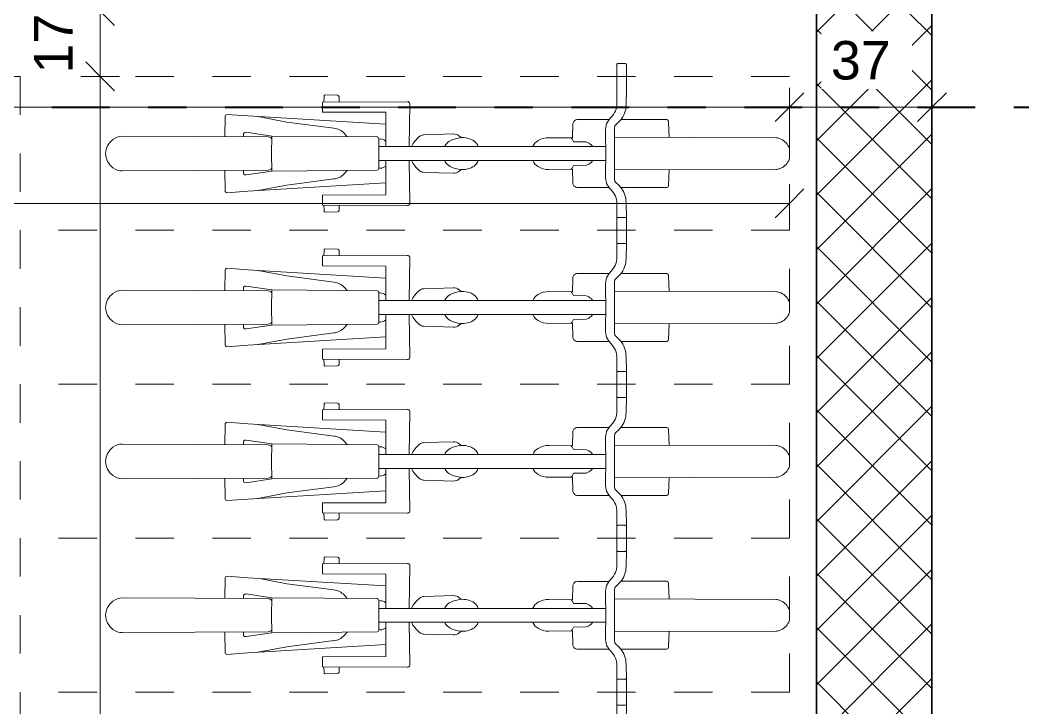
# Model space of a CAD drawing. Header units: metres. Extents: x -86 to 44, y -23 to 39.
# Drawn here: x 23.382 to 25.989, y -4.165 to -2.377 of the extents above; entities that cross this region are included whole.
import ezdxf

# ---------------------------------------------------------------- set-up
doc = ezdxf.new("R2010")
doc.units = ezdxf.units.M
doc.linetypes.add('_Verdeckte Linien_', pattern=[0.15, 0.1, -0.05])
doc.linetypes.add('Strichpunkt - Mittel', pattern=[0.35, 0.15, -0.1, 0, -0.1])
for name, color, linetype, lineweight in [('A-____-____-DIMS', 7, 'Continuous', 5), ('A-____-____-DIMS-50', 7, 'Continuous', 5), ('A-DETL-GENF-HDLN', 7, '_Verdeckte Linien_', 9), ('A-DETL-GENF-OTLN', 7, 'Continuous', 9), ('A-WALL-____-MCUT', 7, 'Continuous', 35), ('A-WALL-____-PATT', 7, 'Continuous', 35), ('C-PRKG-____-HDLN', 7, '_Verdeckte Linien_', 9), ('C-PRKG-____-OTLN', 7, 'Continuous', 9)]:
    doc.layers.add(name, color=color, linetype=linetype, lineweight=lineweight)
doc.layers.add('A-____-MATC-OTLN', color=7, linetype='Strichpunkt - Mittel', lineweight=40, true_color=0x0080ff)
doc.styles.add('Arial_1', font='arial.ttf', dxfattribs={"height": 0.1})
doc.dimstyles.new('SUB_Rohbau_fein', dxfattribs={"dimscale": 0.3048, "dimtxt": 0.102026, "dimasz": 0.246063, "dimexe": 0.164042, "dimexo": 0.0625, "dimgap": 0.123031, "dimtad": 1, "dimdec": 1, "dimlfac": 100, "dimrnd": 0.5, "dimdsep": 46, "dimtxsty": 'Arial_1', "dimblk1": 'OBLIQUE', "dimblk2": 'OBLIQUE', "dimsah": 1, "dimcen": 0.09, "dimazin": 0, "dimtfac": 1, "dimtdec": 4, "dimtix": 1, "dimtmove": 0, "dimatfit": 3, "dimfxl": 0.164042, "dimfxlon": 1, "dimtvp": 1, "dimtfill": 1, "dimtolj": 1, "dimtzin": 0, "dimarcsym": 2})
doc.dimstyles.new('SUB_Rohbau_fein_1', dxfattribs={"dimscale": 0.3048, "dimtxt": 0.102026, "dimasz": 0.246063, "dimexe": 0.164042, "dimexo": 0.0625, "dimgap": 0.123031, "dimtad": 1, "dimrnd": 0.005, "dimzin": 0, "dimdsep": 46, "dimtxsty": 'Arial_1', "dimblk1": 'OBLIQUE', "dimblk2": 'OBLIQUE', "dimsah": 1, "dimcen": 0.09, "dimazin": 0, "dimtfac": 1, "dimtdec": 4, "dimtix": 1, "dimtmove": 0, "dimatfit": 3, "dimfxl": 0.164042, "dimfxlon": 1, "dimtvp": 1, "dimtfill": 1, "dimtolj": 1, "dimtzin": 0, "dimarcsym": 2})
doc.dimstyles.new('SUB_Rohbau_fein_2', dxfattribs={"dimscale": 0.3048, "dimtxt": 0.102026, "dimasz": 0.246063, "dimexe": 0.164042, "dimexo": 0.0625, "dimgap": 0.123031, "dimtad": 1, "dimrnd": 0.005, "dimzin": 0, "dimdsep": 46, "dimtxsty": 'Arial_1', "dimblk1": 'OBLIQUE', "dimblk2": 'OBLIQUE', "dimsah": 1, "dimcen": 0.09, "dimazin": 0, "dimtfac": 1, "dimtdec": 4, "dimtix": 1, "dimtmove": 2, "dimatfit": 3, "dimfxl": 0.164042, "dimfxlon": 1, "dimtvp": 1, "dimtfill": 1, "dimtolj": 1, "dimtzin": 0, "dimarcsym": 2})
doc.dimstyles.new('SUB_Rohbau_fein_6', dxfattribs={"dimscale": 0.3048, "dimtxt": 0.102026, "dimasz": 0.246063, "dimexe": 0.164042, "dimexo": 0.0625, "dimgap": 0.123031, "dimtad": 1, "dimdec": 1, "dimlfac": 100, "dimrnd": 0.5, "dimdsep": 46, "dimtxsty": 'Arial_1', "dimblk1": 'OBLIQUE', "dimblk2": 'OBLIQUE', "dimsah": 1, "dimcen": 0.09, "dimazin": 0, "dimtfac": 1, "dimtdec": 4, "dimtix": 1, "dimtmove": 0, "dimatfit": 3, "dimfxl": 0.164042, "dimfxlon": 1, "dimtvp": 1, "dimtfill": 1, "dimtolj": 1, "dimtzin": 0, "dimarcsym": 2})

# ---------------------------------------------------------------- blocks, each defined once
blk = doc.blocks.new('Fahrradstellplatz - Fahrradstellplatz-23804636--01_UG_OK_FFB_AF')
at = {"layer": 'A-DETL-GENF-HDLN', "color": 253, "true_color": 0x999999}
for p, q in [((0, 0), (0, -2)), ((0.4, 0), (0, 0)), ((0.4, 0), (0.4, -2)), ((0.8, 0), (0.4, 0)), ((0.4, 0), (0.4, -2)), ((0.8, 0), (0.8, -2)), ((1.2, 0), (0.8, 0)), ((0.8, 0), (0.8, -2)), ((1.2, 0), (1.2, -2)), ((1.6, 0), (1.2, 0)), ((1.2, 0), (1.2, -2)), ((1.6, 0), (1.6, -2)), ((2, 0), (1.6, 0)), ((1.6, 0), (1.6, -2)), ((0, -2), (0.4, -2)), ((0.4, -2), (0.8, -2)), ((0.8, -2), (1.2, -2)), ((1.2, -2), (1.6, -2)), ((1.6, -2), (2, -2))]:
    blk.add_line(p, q, dxfattribs=at)
at = {"layer": 'A-DETL-GENF-OTLN', "color": 253, "true_color": 0x999999}
for p, q in [((0.1931, 0), (0.2006, 0)), ((0.2006, 0), (0.2081, 0)), ((0.5931, 0), (0.6006, 0)), ((0.6006, 0), (0.6081, 0)), ((0.9931, 0), (1.0006, 0)), ((1.0006, 0), (1.0081, 0)), ((1.3931, 0), (1.4006, 0)), ((1.4006, 0), (1.4081, 0)), ((0.1593, -0.0357), (0.1581, -0.4548)), ((0.2419, -0.0357), (0.2431, -0.4548)), ((0.5593, -0.0357), (0.5581, -0.4548)), ((0.6419, -0.0357), (0.6431, -0.4548)), ((0.9593, -0.0357), (0.9581, -0.4548)), ((1.0419, -0.0357), (1.0431, -0.4548)), ((1.3593, -0.0357), (1.3581, -0.4548)), ((1.4419, -0.0357), (1.4431, -0.4548)), ((0.1122, -0.3193), (0.1122, -0.4382)), ((0.1585, -0.3133), (0.1186, -0.3144)), ((0.2427, -0.3133), (0.2826, -0.3144)), ((0.289, -0.3193), (0.289, -0.4382)), ((0.5122, -0.3193), (0.5122, -0.4382)), ((0.5585, -0.3133), (0.5186, -0.3144)), ((0.6427, -0.3133), (0.6826, -0.3144)), ((0.689, -0.3193), (0.689, -0.4382)), ((0.9122, -0.3193), (0.9122, -0.4382)), ((0.9585, -0.3133), (0.9186, -0.3144)), ((1.0427, -0.3133), (1.0826, -0.3144)), ((1.089, -0.3193), (1.089, -0.4382)), ((1.3122, -0.3193), (1.3122, -0.4382)), ((1.3585, -0.3133), (1.3186, -0.3144)), ((1.4427, -0.3133), (1.4826, -0.3144)), ((1.489, -0.3193), (1.489, -0.4382)), ((-0.0333, -0.4263), (-0.0333, -0.4463)), ((0.0202, -0.4238), (-0.0302, -0.4242)), ((0.1266, -0.4527), (0.1174, -0.443)), ((0.2746, -0.4527), (0.2838, -0.443)), ((0.3667, -0.4263), (0.3667, -0.4463)), ((0.4202, -0.4238), (0.3698, -0.4242)), ((0.381, -0.4238), (0.4314, -0.4242)), ((0.4345, -0.4263), (0.4345, -0.4463)), ((0.5266, -0.4527), (0.5174, -0.443)), ((0.6746, -0.4527), (0.6838, -0.443)), ((0.7667, -0.4263), (0.7667, -0.4463)), ((0.8202, -0.4238), (0.7698, -0.4242)), ((0.781, -0.4238), (0.8314, -0.4242)), ((0.8345, -0.4263), (0.8345, -0.4463)), ((0.9266, -0.4527), (0.9174, -0.443)), ((1.0746, -0.4527), (1.0838, -0.443)), ((1.1667, -0.4263), (1.1667, -0.4463)), ((1.2202, -0.4238), (1.1698, -0.4242)), ((1.181, -0.4238), (1.2314, -0.4242)), ((1.2345, -0.4263), (1.2345, -0.4463)), ((1.3266, -0.4527), (1.3174, -0.443)), ((1.4746, -0.4527), (1.4838, -0.443)), ((1.5667, -0.4263), (1.5667, -0.4463)), ((1.6202, -0.4238), (1.5698, -0.4242)), ((1.581, -0.4238), (1.6314, -0.4242)), ((1.6345, -0.4263), (1.6345, -0.4463)), ((-0.0305, -0.4488), (0.0654, -0.4486)), ((0.0654, -0.4486), (0.0751, -0.4491)), ((0.1124, -0.469), (0.1124, -0.5492)), ((0.1354, -0.4549), (0.2006, -0.4547)), ((0.2006, -0.4547), (0.2658, -0.4549)), ((0.2888, -0.469), (0.2888, -0.5492)), ((0.3358, -0.4486), (0.3261, -0.4491)), ((0.4317, -0.4488), (0.3358, -0.4486)), ((0.3695, -0.4488), (0.4654, -0.4486)), ((0.4654, -0.4486), (0.4751, -0.4491)), ((0.5124, -0.469), (0.5124, -0.5492)), ((0.5354, -0.4549), (0.6006, -0.4547)), ((0.6006, -0.4547), (0.6658, -0.4549)), ((0.6888, -0.469), (0.6888, -0.5492)), ((0.7358, -0.4486), (0.7261, -0.4491)), ((0.8317, -0.4488), (0.7358, -0.4486)), ((0.7695, -0.4488), (0.8654, -0.4486)), ((0.8654, -0.4486), (0.8751, -0.4491)), ((0.9124, -0.469), (0.9124, -0.5492)), ((0.9354, -0.4549), (1.0006, -0.4547)), ((1.0006, -0.4547), (1.0658, -0.4549)), ((1.0888, -0.469), (1.0888, -0.5492)), ((1.1358, -0.4486), (1.1261, -0.4491)), ((1.2317, -0.4488), (1.1358, -0.4486)), ((1.1695, -0.4488), (1.2654, -0.4486)), ((1.2654, -0.4486), (1.2751, -0.4491)), ((1.3124, -0.469), (1.3124, -0.5492)), ((1.3354, -0.4549), (1.4006, -0.4547)), ((1.4006, -0.4547), (1.4658, -0.4549)), ((1.4888, -0.469), (1.4888, -0.5492)), ((1.5358, -0.4486), (1.5261, -0.4491)), ((1.6317, -0.4488), (1.5358, -0.4486)), ((1.5695, -0.4488), (1.6654, -0.4486)), ((0.2006, -0.4779), (0.1482, -0.4781)), ((0.1825, -1.0675), (0.1825, -0.478)), ((0.253, -0.4781), (0.2006, -0.4779)), ((0.2187, -1.0675), (0.2187, -0.478)), ((0.6006, -0.4779), (0.5482, -0.4781)), ((0.5825, -1.0675), (0.5825, -0.478)), ((0.653, -0.4781), (0.6006, -0.4779)), ((0.6187, -1.0675), (0.6187, -0.478)), ((1.0006, -0.4779), (0.9482, -0.4781)), ((0.9825, -1.0675), (0.9825, -0.478)), ((1.053, -0.4781), (1.0006, -0.4779)), ((1.0187, -1.0675), (1.0187, -0.478)), ((1.4006, -0.4779), (1.3482, -0.4781)), ((1.3825, -1.0675), (1.3825, -0.478)), ((1.453, -0.4781), (1.4006, -0.4779)), ((1.4187, -1.0675), (1.4187, -0.478)), ((0.1825, -0.5111), (0.1776, -0.516)), ((0.2187, -0.5111), (0.2236, -0.516)), ((0.5825, -0.5111), (0.5776, -0.516)), ((0.6187, -0.5111), (0.6236, -0.516)), ((0.9825, -0.5111), (0.9776, -0.516)), ((1.0187, -0.5111), (1.0236, -0.516)), ((1.3825, -0.5111), (1.3776, -0.516)), ((1.4187, -0.5111), (1.4236, -0.516)), ((0.1703, -0.5287), (0.1697, -0.5614)), ((0.2309, -0.5287), (0.2315, -0.5614)), ((0.5703, -0.5287), (0.5697, -0.5614)), ((0.6309, -0.5287), (0.6315, -0.5614)), ((0.9703, -0.5287), (0.9697, -0.5614)), ((1.0309, -0.5287), (1.0315, -0.5614)), ((1.3703, -0.5287), (1.3697, -0.5614)), ((1.4309, -0.5287), (1.4315, -0.5614)), ((0.1242, -0.5633), (0.16, -0.564)), ((0.16, -0.564), (0.1592, -0.6253)), ((0.1599, -0.5677), (0.1626, -0.5655)), ((0.2413, -0.5677), (0.2386, -0.5655)), ((0.277, -0.5633), (0.2412, -0.564)), ((0.2412, -0.564), (0.242, -0.6253)), ((0.5242, -0.5633), (0.56, -0.564)), ((0.56, -0.564), (0.5592, -0.6253)), ((0.5599, -0.5677), (0.5626, -0.5655)), ((0.6413, -0.5677), (0.6386, -0.5655)), ((0.677, -0.5633), (0.6412, -0.564)), ((0.6412, -0.564), (0.642, -0.6253)), ((0.9242, -0.5633), (0.96, -0.564)), ((0.96, -0.564), (0.9592, -0.6253)), ((0.9599, -0.5677), (0.9626, -0.5655)), ((1.0413, -0.5677), (1.0386, -0.5655)), ((1.077, -0.5633), (1.0412, -0.564)), ((1.0412, -0.564), (1.042, -0.6253)), ((1.3242, -0.5633), (1.36, -0.564)), ((1.36, -0.564), (1.3592, -0.6253)), ((1.3599, -0.5677), (1.3626, -0.5655)), ((1.4413, -0.5677), (1.4386, -0.5655)), ((1.477, -0.5633), (1.4412, -0.564)), ((1.4412, -0.564), (1.442, -0.6253)), ((0.1825, -0.809), (0.1779, -0.8114)), ((0.2187, -0.809), (0.2233, -0.8114)), ((0.5825, -0.809), (0.5779, -0.8114)), ((0.6187, -0.809), (0.6233, -0.8114)), ((0.9825, -0.809), (0.9779, -0.8114)), ((1.0187, -0.809), (1.0233, -0.8114)), ((1.3825, -0.809), (1.3779, -0.8114)), ((1.4187, -0.809), (1.4233, -0.8114)), ((0.1591, -0.8532), (0.1542, -0.8592)), ((0.2421, -0.8532), (0.247, -0.8592)), ((0.5591, -0.8532), (0.5542, -0.8592)), ((0.6421, -0.8532), (0.647, -0.8592)), ((0.9591, -0.8532), (0.9542, -0.8592)), ((1.0421, -0.8532), (1.047, -0.8592)), ((1.3591, -0.8532), (1.3542, -0.8592)), ((1.4421, -0.8532), (1.447, -0.8592)), ((0.1495, -0.8735), (0.1517, -0.95)), ((0.2517, -0.8735), (0.2495, -0.95)), ((0.5495, -0.8735), (0.5517, -0.95)), ((0.6517, -0.8735), (0.6495, -0.95)), ((0.9495, -0.8735), (0.9517, -0.95)), ((1.0517, -0.8735), (1.0495, -0.95)), ((1.3495, -0.8735), (1.3517, -0.95)), ((1.4517, -0.8735), (1.4495, -0.95)), ((0.1825, -0.9883), (0.0707, -0.9872)), ((0.2187, -0.9883), (0.3305, -0.9872)), ((0.5825, -0.9883), (0.4707, -0.9872)), ((0.6187, -0.9883), (0.7305, -0.9872)), ((0.9825, -0.9883), (0.8707, -0.9872)), ((1.0187, -0.9883), (1.1305, -0.9872)), ((1.3825, -0.9883), (1.2707, -0.9872)), ((1.4187, -0.9883), (1.5305, -0.9872)), ((0.0658, -0.9937), (0.0667, -1.2142)), ((0.3354, -0.9937), (0.3345, -1.2142)), ((0.4658, -0.9937), (0.4667, -1.2142)), ((0.7354, -0.9937), (0.7345, -1.2142)), ((0.8658, -0.9937), (0.8667, -1.2142)), ((1.1354, -0.9937), (1.1345, -1.2142)), ((1.2658, -0.9937), (1.2667, -1.2142)), ((1.5354, -0.9937), (1.5345, -1.2142)), ((0.0925, -1.2142), (0.0933, -1.049)), ((0.0933, -1.049), (0.1825, -1.0497)), ((0.1028, -1.408), (0.1243, -1.0493)), ((0.1604, -1.0681), (0.1621, -1.0675)), ((0.1621, -1.0675), (0.2006, -1.0674)), ((0.1624, -1.0675), (0.1627, -1.0634)), ((0.2006, -1.0674), (0.2391, -1.0675)), ((0.3079, -1.049), (0.2187, -1.0497)), ((0.2387, -1.0675), (0.2385, -1.0634)), ((0.2391, -1.0675), (0.2408, -1.0681)), ((0.2984, -1.408), (0.2769, -1.0493)), ((0.3087, -1.2142), (0.3079, -1.049)), ((0.4925, -1.2142), (0.4933, -1.049)), ((0.4933, -1.049), (0.5825, -1.0497)), ((0.5028, -1.408), (0.5243, -1.0493)), ((0.5604, -1.0681), (0.5621, -1.0675)), ((0.5621, -1.0675), (0.6006, -1.0674)), ((0.5624, -1.0675), (0.5627, -1.0634)), ((0.6006, -1.0674), (0.6391, -1.0675)), ((0.7079, -1.049), (0.6187, -1.0497)), ((0.6387, -1.0675), (0.6385, -1.0634)), ((0.6391, -1.0675), (0.6408, -1.0681)), ((0.6984, -1.408), (0.6769, -1.0493)), ((0.7087, -1.2142), (0.7079, -1.049)), ((0.8925, -1.2142), (0.8933, -1.049)), ((0.8933, -1.049), (0.9825, -1.0497)), ((0.9028, -1.408), (0.9243, -1.0493)), ((0.9604, -1.0681), (0.9621, -1.0675)), ((0.9621, -1.0675), (1.0006, -1.0674)), ((0.9624, -1.0675), (0.9627, -1.0634)), ((1.0006, -1.0674), (1.0391, -1.0675)), ((1.1079, -1.049), (1.0187, -1.0497)), ((1.0387, -1.0675), (1.0385, -1.0634)), ((1.0391, -1.0675), (1.0408, -1.0681)), ((1.0984, -1.408), (1.0769, -1.0493)), ((1.1087, -1.2142), (1.1079, -1.049)), ((1.2925, -1.2142), (1.2933, -1.049)), ((1.2933, -1.049), (1.3825, -1.0497)), ((1.3028, -1.408), (1.3243, -1.0493)), ((1.3604, -1.0681), (1.3621, -1.0675)), ((1.3621, -1.0675), (1.4006, -1.0674)), ((1.3624, -1.0675), (1.3627, -1.0634)), ((1.4006, -1.0674), (1.4391, -1.0675)), ((1.5079, -1.049), (1.4187, -1.0497)), ((1.4387, -1.0675), (1.4385, -1.0634)), ((1.4391, -1.0675), (1.4408, -1.0681)), ((1.4984, -1.408), (1.4769, -1.0493)), ((1.5087, -1.2142), (1.5079, -1.049)), ((0.1573, -1.0716), (0.155, -1.3458)), ((0.2462, -1.3458), (0.2439, -1.0716)), ((0.5573, -1.0716), (0.555, -1.3458)), ((0.6462, -1.3458), (0.6439, -1.0716)), ((0.9573, -1.0716), (0.955, -1.3458)), ((1.0462, -1.3458), (1.0439, -1.0716)), ((1.3573, -1.0716), (1.355, -1.3458)), ((1.4462, -1.3458), (1.4439, -1.0716)), ((0.0529, -1.1705), (0.0665, -1.1702)), ((0.1567, -1.1498), (0.1478, -1.1579)), ((0.2445, -1.1498), (0.2534, -1.1579)), ((0.3483, -1.1705), (0.3347, -1.1702)), ((0.4529, -1.1705), (0.4665, -1.1702)), ((0.5567, -1.1498), (0.5478, -1.1579)), ((0.6445, -1.1498), (0.6534, -1.1579)), ((0.7483, -1.1705), (0.7347, -1.1702)), ((0.8529, -1.1705), (0.8665, -1.1702)), ((0.9567, -1.1498), (0.9478, -1.1579)), ((1.0445, -1.1498), (1.0534, -1.1579)), ((1.1483, -1.1705), (1.1347, -1.1702)), ((1.2529, -1.1705), (1.2665, -1.1702)), ((1.3567, -1.1498), (1.3478, -1.1579)), ((1.4445, -1.1498), (1.4534, -1.1579)), ((1.5483, -1.1705), (1.5347, -1.1702)), ((0.0482, -1.2074), (0.0491, -1.1747)), ((0.1347, -1.1845), (0.1186, -1.3065)), ((0.2664, -1.1845), (0.2826, -1.3065)), ((0.353, -1.2074), (0.3521, -1.1747)), ((0.4482, -1.2074), (0.4491, -1.1747)), ((0.5347, -1.1845), (0.5186, -1.3065)), ((0.6664, -1.1845), (0.6826, -1.3065)), ((0.753, -1.2074), (0.7521, -1.1747)), ((0.8482, -1.2074), (0.8491, -1.1747)), ((0.9347, -1.1845), (0.9186, -1.3065)), ((1.0664, -1.1845), (1.0826, -1.3065)), ((1.153, -1.2074), (1.1521, -1.1747)), ((1.2482, -1.2074), (1.2491, -1.1747)), ((1.3347, -1.1845), (1.3186, -1.3065)), ((1.4664, -1.1845), (1.4826, -1.3065)), ((1.553, -1.2074), (1.5521, -1.1747)), ((0.0666, -1.2102), (0.0523, -1.21)), ((0.0667, -1.2142), (0.0925, -1.2142)), ((0.3345, -1.2142), (0.3087, -1.2142)), ((0.3345, -1.2102), (0.3489, -1.21)), ((0.4666, -1.2102), (0.4523, -1.21)), ((0.4667, -1.2142), (0.4925, -1.2142)), ((0.7345, -1.2142), (0.7087, -1.2142)), ((0.7345, -1.2102), (0.7489, -1.21)), ((0.8666, -1.2102), (0.8523, -1.21)), ((0.8667, -1.2142), (0.8925, -1.2142)), ((1.1345, -1.2142), (1.1087, -1.2142)), ((1.1345, -1.2102), (1.1489, -1.21)), ((1.2666, -1.2102), (1.2523, -1.21)), ((1.2667, -1.2142), (1.2925, -1.2142)), ((1.5345, -1.2142), (1.5087, -1.2142)), ((1.5345, -1.2102), (1.5489, -1.21)), ((0.1186, -1.3065), (0.1044, -1.3816)), ((0.2826, -1.3065), (0.2968, -1.3816)), ((0.5186, -1.3065), (0.5044, -1.3816)), ((0.6826, -1.3065), (0.6968, -1.3816)), ((0.9186, -1.3065), (0.9044, -1.3816)), ((1.0826, -1.3065), (1.0968, -1.3816)), ((1.3186, -1.3065), (1.3044, -1.3816)), ((1.4826, -1.3065), (1.4968, -1.3816)), ((0.155, -1.3458), (0.1452, -1.4123)), ((0.155, -1.3458), (0.2006, -1.3465)), ((0.1573, -1.3551), (0.1556, -1.7345)), ((0.1623, -1.3459), (0.16, -1.3486)), ((0.2006, -1.3465), (0.2462, -1.3458)), ((0.2389, -1.3459), (0.2411, -1.3486)), ((0.2439, -1.3551), (0.2456, -1.7345)), ((0.2462, -1.3458), (0.256, -1.4123)), ((0.555, -1.3458), (0.5452, -1.4123)), ((0.555, -1.3458), (0.6006, -1.3465)), ((0.5573, -1.3551), (0.5556, -1.7345)), ((0.5623, -1.3459), (0.56, -1.3486)), ((0.6006, -1.3465), (0.6462, -1.3458)), ((0.6389, -1.3459), (0.6411, -1.3486)), ((0.6439, -1.3551), (0.6456, -1.7345)), ((0.6462, -1.3458), (0.656, -1.4123)), ((0.955, -1.3458), (0.9452, -1.4123)), ((0.955, -1.3458), (1.0006, -1.3465)), ((0.9573, -1.3551), (0.9556, -1.7345)), ((0.9623, -1.3459), (0.96, -1.3486)), ((1.0006, -1.3465), (1.0462, -1.3458)), ((1.0389, -1.3459), (1.0411, -1.3486)), ((1.0439, -1.3551), (1.0456, -1.7345)), ((1.0462, -1.3458), (1.056, -1.4123)), ((1.355, -1.3458), (1.3452, -1.4123)), ((1.355, -1.3458), (1.4006, -1.3465)), ((1.3573, -1.3551), (1.3556, -1.7345)), ((1.3623, -1.3459), (1.36, -1.3486)), ((1.4006, -1.3465), (1.4462, -1.3458)), ((1.4389, -1.3459), (1.4411, -1.3486)), ((1.4439, -1.3551), (1.4456, -1.7345)), ((1.4462, -1.3458), (1.456, -1.4123)), ((0.0987, -1.4626), (0.1028, -1.408)), ((0.1486, -1.4194), (0.157, -1.4194)), ((0.2526, -1.4194), (0.2442, -1.4194)), ((0.3025, -1.4626), (0.2984, -1.408)), ((0.4987, -1.4626), (0.5028, -1.408)), ((0.5486, -1.4194), (0.557, -1.4194)), ((0.6526, -1.4194), (0.6442, -1.4194)), ((0.7025, -1.4626), (0.6984, -1.408)), ((0.8987, -1.4626), (0.9028, -1.408)), ((0.9486, -1.4194), (0.957, -1.4194)), ((1.0526, -1.4194), (1.0442, -1.4194)), ((1.1025, -1.4626), (1.0984, -1.408)), ((1.2987, -1.4626), (1.3028, -1.408)), ((1.3486, -1.4194), (1.357, -1.4194)), ((1.4526, -1.4194), (1.4442, -1.4194)), ((1.5025, -1.4626), (1.4984, -1.408)), ((0.1568, -1.4679), (0.1043, -1.4669)), ((0.2444, -1.4679), (0.2969, -1.4669)), ((0.5568, -1.4679), (0.5043, -1.4669)), ((0.6444, -1.4679), (0.6969, -1.4669)), ((0.9568, -1.4679), (0.9043, -1.4669)), ((1.0444, -1.4679), (1.0969, -1.4669)), ((1.3568, -1.4679), (1.3043, -1.4669)), ((1.4444, -1.4679), (1.4969, -1.4669))]:
    blk.add_line(p, q, dxfattribs=at)
for centre, radius, start, end in [((0.1931, -0.024), 0.024, 90.0116, 114.7042), ((0.2081, -0.024), 0.024, 65.2958, 89.9884), ((0.5931, -0.024), 0.024, 90.0116, 114.7042), ((0.6081, -0.024), 0.024, 65.2958, 89.9884), ((1.0081, -0.024), 0.024, 65.2958, 89.9884), ((1.3931, -0.024), 0.024, 90.0116, 114.7042), ((0.2003, -0.0396), 0.0412, 114.7042, 161.0529), ((0.2009, -0.0396), 0.0412, 18.9471, 65.2958), ((0.6003, -0.0396), 0.0412, 114.7042, 161.0529), ((0.6009, -0.0396), 0.0412, 18.9471, 65.2958), ((1.0003, -0.0396), 0.0412, 114.7042, 161.0529), ((0.9931, -0.024), 0.024, 90.0116, 114.7042), ((1.0009, -0.0396), 0.0412, 18.9471, 65.2958), ((1.4003, -0.0396), 0.0412, 114.7042, 161.0529), ((1.4081, -0.024), 0.024, 65.2958, 89.9884), ((1.4009, -0.0396), 0.0412, 18.9471, 65.2958), ((0.1997, -0.0394), 0.0406, 161.0529, 174.7358), ((0.2015, -0.0394), 0.0406, 5.2642, 18.9471), ((0.5997, -0.0394), 0.0406, 161.0529, 174.7358), ((0.6015, -0.0394), 0.0406, 5.2642, 18.9471), ((0.9997, -0.0394), 0.0406, 161.0529, 174.7358), ((1.0015, -0.0394), 0.0406, 5.2642, 18.9471), ((1.3997, -0.0394), 0.0406, 161.0529, 174.7358), ((1.4015, -0.0394), 0.0406, 5.2642, 18.9471), ((0.1188, -0.3212), 0.00683, 91.5986, 163.3195), ((0.2824, -0.3212), 0.00683, 16.6805, 88.4014), ((0.5188, -0.3212), 0.00683, 91.5986, 163.3195), ((0.6824, -0.3212), 0.00683, 16.6805, 88.4014), ((0.9188, -0.3212), 0.00683, 91.5986, 163.3195), ((1.0824, -0.3212), 0.00683, 16.6805, 88.4014), ((1.3188, -0.3212), 0.00683, 91.5986, 163.3195), ((1.4824, -0.3212), 0.00683, 16.6805, 88.4014), ((-0.0302, -0.4274), 0.00327, 90.4611, 160.3834), ((0.0251, -1.3361), 0.9124, 86.5727, 90.3077), ((0.0762, -0.482), 0.0567, 43.3751, 86.5727), ((0.325, -0.482), 0.0567, 93.4273, 136.6249), ((0.3761, -1.3361), 0.9124, 89.6923, 93.4273), ((0.3698, -0.4274), 0.00327, 90.4611, 160.3834), ((0.4251, -1.3361), 0.9124, 86.5727, 90.3077), ((0.4314, -0.4274), 0.00327, 19.6166, 89.5389), ((0.4762, -0.482), 0.0567, 43.3751, 86.5727), ((0.725, -0.482), 0.0567, 93.4273, 136.6249), ((0.7761, -1.3361), 0.9124, 89.6923, 93.4273), ((0.7698, -0.4274), 0.00327, 90.4611, 160.3834), ((0.8251, -1.3361), 0.9124, 86.5727, 90.3077), ((0.8314, -0.4274), 0.00327, 19.6166, 89.5389), ((0.8762, -0.482), 0.0567, 43.3751, 86.5727), ((1.125, -0.482), 0.0567, 93.4273, 136.6249), ((1.1761, -1.3361), 0.9124, 89.6923, 93.4273), ((1.1698, -0.4274), 0.00327, 90.4611, 160.3834), ((1.2251, -1.3361), 0.9124, 86.5727, 90.3077), ((1.2314, -0.4274), 0.00327, 19.6166, 89.5389), ((1.2762, -0.482), 0.0567, 43.3751, 86.5727), ((1.525, -0.482), 0.0567, 93.4273, 136.6249), ((1.5761, -1.3361), 0.9124, 89.6923, 93.4273), ((1.5698, -0.4274), 0.00327, 90.4611, 160.3834), ((1.6251, -1.3361), 0.9124, 86.5727, 90.3077), ((1.6314, -0.4274), 0.00327, 19.6166, 89.5389), ((-0.0308, -0.4463), 0.00251, 180, 276.4127), ((0.073, -0.491), 0.0419, 59.8665, 87.1207), ((0.0519, -0.5273), 0.0839, 45.1941, 59.8665), ((0.1355, -0.4431), 0.0347, 225.1941, 257.0778), ((0.1353, -0.4364), 0.0186, 241.9395, 270.2136), ((0.2659, -0.4364), 0.0186, 269.7864, 298.0605), ((0.2656, -0.4431), 0.0347, 282.9222, 314.8059), ((0.3493, -0.5273), 0.0839, 120.1335, 134.8059), ((0.3282, -0.491), 0.0419, 92.8793, 120.1335), ((0.3692, -0.4463), 0.00251, 180, 276.4127), ((0.4319, -0.4463), 0.00251, 263.5873, 0), ((0.473, -0.491), 0.0419, 59.8665, 87.1207), ((0.4519, -0.5273), 0.0839, 45.1941, 59.8665), ((0.5355, -0.4431), 0.0347, 225.1941, 257.0778), ((0.5353, -0.4364), 0.0186, 241.9395, 270.2136), ((0.6659, -0.4364), 0.0186, 269.7864, 298.0605), ((0.6656, -0.4431), 0.0347, 282.9222, 314.8059), ((0.7493, -0.5273), 0.0839, 120.1335, 134.8059), ((0.7282, -0.491), 0.0419, 92.8793, 120.1335), ((0.7692, -0.4463), 0.00251, 180, 276.4127), ((0.8319, -0.4463), 0.00251, 263.5873, 0), ((0.873, -0.491), 0.0419, 59.8665, 87.1207), ((0.8519, -0.5273), 0.0839, 45.1941, 59.8665), ((0.9355, -0.4431), 0.0347, 225.1941, 257.0778), ((0.9353, -0.4364), 0.0186, 241.9395, 270.2136), ((1.0659, -0.4364), 0.0186, 269.7864, 298.0605), ((1.0656, -0.4431), 0.0347, 282.9222, 314.8059), ((1.1493, -0.5273), 0.0839, 120.1335, 134.8059), ((1.1282, -0.491), 0.0419, 92.8793, 120.1335), ((1.1692, -0.4463), 0.00251, 180, 276.4127), ((1.2319, -0.4463), 0.00251, 263.5873, 0), ((1.273, -0.491), 0.0419, 59.8665, 87.1207), ((1.2519, -0.5273), 0.0839, 45.1941, 59.8665), ((1.3355, -0.4431), 0.0347, 225.1941, 257.0778), ((1.3353, -0.4364), 0.0186, 241.9395, 270.2136), ((1.4659, -0.4364), 0.0186, 269.7864, 298.0605), ((1.4656, -0.4431), 0.0347, 282.9222, 314.8059), ((1.5493, -0.5273), 0.0839, 120.1335, 134.8059), ((1.5282, -0.491), 0.0419, 92.8793, 120.1335), ((1.5692, -0.4463), 0.00251, 180, 276.4127), ((1.6319, -0.4463), 0.00251, 263.5873, 0), ((0.1414, -0.4178), 0.0607, 257.0778, 276.4792), ((0.2598, -0.4178), 0.0607, 263.5208, 282.9222), ((0.5414, -0.4178), 0.0607, 257.0778, 276.4792), ((0.6598, -0.4178), 0.0607, 263.5208, 282.9222), ((0.9414, -0.4178), 0.0607, 257.0778, 276.4792), ((1.0598, -0.4178), 0.0607, 263.5208, 282.9222), ((1.3414, -0.4178), 0.0607, 257.0778, 276.4792), ((1.4598, -0.4178), 0.0607, 263.5208, 282.9222), ((0.1968, -0.5354), 0.0273, 134.6459, 165.8184), ((0.2044, -0.5354), 0.0273, 14.1816, 45.3541), ((0.5968, -0.5354), 0.0273, 134.6459, 165.8184), ((0.6044, -0.5354), 0.0273, 14.1816, 45.3541), ((0.9968, -0.5354), 0.0273, 134.6459, 165.8184), ((1.0044, -0.5354), 0.0273, 14.1816, 45.3541), ((1.3968, -0.5354), 0.0273, 134.6459, 165.8184), ((1.4044, -0.5354), 0.0273, 14.1816, 45.3541), ((0.1247, -0.551), 0.0125, 171.6962, 231.7808), ((0.1241, -0.5518), 0.0115, 231.7808, 270.2009), ((0.177, -0.5825), 0.0223, 108.948, 130.1425), ((0.2242, -0.5825), 0.0223, 49.8575, 71.052), ((0.2771, -0.5518), 0.0115, 269.7991, 308.2192), ((0.2765, -0.551), 0.0125, 308.2192, 8.3038), ((0.5247, -0.551), 0.0125, 171.6962, 231.7808), ((0.5241, -0.5518), 0.0115, 231.7808, 270.2009), ((0.577, -0.5825), 0.0223, 108.948, 130.1425), ((0.6242, -0.5825), 0.0223, 49.8575, 71.052), ((0.6771, -0.5518), 0.0115, 269.7991, 308.2192), ((0.6765, -0.551), 0.0125, 308.2192, 8.3038), ((0.9247, -0.551), 0.0125, 171.6962, 231.7808), ((0.9241, -0.5518), 0.0115, 231.7808, 270.2009), ((0.977, -0.5825), 0.0223, 108.948, 130.1425), ((1.0242, -0.5825), 0.0223, 49.8575, 71.052), ((1.0771, -0.5518), 0.0115, 269.7991, 308.2192), ((1.0765, -0.551), 0.0125, 308.2192, 8.3038), ((1.3247, -0.551), 0.0125, 171.6962, 231.7808), ((1.3241, -0.5518), 0.0115, 231.7808, 270.2009), ((1.377, -0.5825), 0.0223, 108.948, 130.1425), ((1.4242, -0.5825), 0.0223, 49.8575, 71.052), ((1.4771, -0.5518), 0.0115, 269.7991, 308.2192), ((1.4765, -0.551), 0.0125, 308.2192, 8.3038), ((0.2138, -0.626), 0.0546, 179.3091, 210.5226), ((0.1874, -0.626), 0.0546, 329.4774, 0.6909), ((0.6138, -0.626), 0.0546, 179.3091, 210.5226), ((0.5874, -0.626), 0.0546, 329.4774, 0.6909), ((1.0138, -0.626), 0.0546, 179.3091, 210.5226), ((0.9874, -0.626), 0.0546, 329.4774, 0.6909), ((1.4138, -0.626), 0.0546, 179.3091, 210.5226), ((1.3874, -0.626), 0.0546, 329.4774, 0.6909), ((0.1952, -0.6369), 0.033, 210.5226, 246.9607), ((0.206, -0.6369), 0.033, 293.0393, 329.4774), ((0.5952, -0.6369), 0.033, 210.5226, 246.9607), ((0.606, -0.6369), 0.033, 293.0393, 329.4774), ((0.9952, -0.6369), 0.033, 210.5226, 246.9607), ((1.006, -0.6369), 0.033, 293.0393, 329.4774), ((1.3952, -0.6369), 0.033, 210.5226, 246.9607), ((1.406, -0.6369), 0.033, 293.0393, 329.4774), ((0.2151, -0.8501), 0.0561, 151.2706, 191.4914), ((0.1914, -0.8372), 0.0291, 117.6438, 151.2706), ((0.2097, -0.8372), 0.0291, 28.7294, 62.3562), ((0.1861, -0.8501), 0.0561, 348.5086, 28.7294), ((0.6151, -0.8501), 0.0561, 151.2706, 191.4914), ((0.5914, -0.8372), 0.0291, 117.6438, 151.2706), ((0.6097, -0.8372), 0.0291, 28.7294, 62.3562), ((0.5861, -0.8501), 0.0561, 348.5086, 28.7294), ((1.0151, -0.8501), 0.0561, 151.2706, 191.4914), ((0.9914, -0.8372), 0.0291, 117.6438, 151.2706), ((1.0097, -0.8372), 0.0291, 28.7294, 62.3562), ((0.9861, -0.8501), 0.0561, 348.5086, 28.7294), ((1.4151, -0.8501), 0.0561, 151.2706, 191.4914), ((1.3914, -0.8372), 0.0291, 117.6438, 151.2706), ((1.4097, -0.8372), 0.0291, 28.7294, 62.3562), ((1.3861, -0.8501), 0.0561, 348.5086, 28.7294), ((0.1712, -0.8728), 0.0217, 141.3143, 181.7839), ((0.23, -0.8728), 0.0217, 358.2161, 38.6857), ((0.5712, -0.8728), 0.0217, 141.3143, 181.7839), ((0.63, -0.8728), 0.0217, 358.2161, 38.6857), ((0.9712, -0.8728), 0.0217, 141.3143, 181.7839), ((1.03, -0.8728), 0.0217, 358.2161, 38.6857), ((1.3712, -0.8728), 0.0217, 141.3143, 181.7839), ((1.43, -0.8728), 0.0217, 358.2161, 38.6857), ((0.271, -0.8388), 0.1131, 191.4914, 198.8121), ((0.1986, -0.8634), 0.0367, 198.8121, 223.6761), ((0.2026, -0.8634), 0.0367, 316.3239, 341.1879), ((0.1302, -0.8388), 0.1131, 341.1879, 348.5086), ((0.671, -0.8388), 0.1131, 191.4914, 198.8121), ((0.5986, -0.8634), 0.0367, 198.8121, 223.6761), ((0.6026, -0.8634), 0.0367, 316.3239, 341.1879), ((0.5302, -0.8388), 0.1131, 341.1879, 348.5086), ((1.071, -0.8388), 0.1131, 191.4914, 198.8121), ((0.9986, -0.8634), 0.0367, 198.8121, 223.6761), ((1.0026, -0.8634), 0.0367, 316.3239, 341.1879), ((0.9302, -0.8388), 0.1131, 341.1879, 348.5086), ((1.471, -0.8388), 0.1131, 191.4914, 198.8121), ((1.3986, -0.8634), 0.0367, 198.8121, 223.6761), ((1.4026, -0.8634), 0.0367, 316.3239, 341.1879), ((1.3302, -0.8388), 0.1131, 341.1879, 348.5086), ((0.1961, -0.8658), 0.0333, 223.6761, 245.8489), ((0.2051, -0.8658), 0.0333, 294.1511, 316.3239), ((0.5961, -0.8658), 0.0333, 223.6761, 245.8489), ((0.6051, -0.8658), 0.0333, 294.1511, 316.3239), ((0.9961, -0.8658), 0.0333, 223.6761, 245.8489), ((1.0051, -0.8658), 0.0333, 294.1511, 316.3239), ((1.3961, -0.8658), 0.0333, 223.6761, 245.8489), ((1.4051, -0.8658), 0.0333, 294.1511, 316.3239), ((0.1693, -0.9495), 0.0176, 181.6619, 212.4932), ((0.2028, -0.9281), 0.0574, 212.4932, 233.4981), ((0.1984, -0.9281), 0.0574, 306.5019, 327.5068), ((0.2319, -0.9495), 0.0176, 327.5068, 358.3381), ((0.5693, -0.9495), 0.0176, 181.6619, 212.4932), ((0.6028, -0.9281), 0.0574, 212.4932, 233.4981), ((0.5984, -0.9281), 0.0574, 306.5019, 327.5068), ((0.6319, -0.9495), 0.0176, 327.5068, 358.3381), ((0.9693, -0.9495), 0.0176, 181.6619, 212.4932), ((1.0028, -0.9281), 0.0574, 212.4932, 233.4981), ((0.9984, -0.9281), 0.0574, 306.5019, 327.5068), ((1.0319, -0.9495), 0.0176, 327.5068, 358.3381), ((1.3693, -0.9495), 0.0176, 181.6619, 212.4932), ((1.4028, -0.9281), 0.0574, 212.4932, 233.4981), ((1.3984, -0.9281), 0.0574, 306.5019, 327.5068), ((1.4319, -0.9495), 0.0176, 327.5068, 358.3381), ((0.0706, -0.9923), 0.00508, 89.4468, 195.7821), ((0.2288, -0.893), 0.1011, 233.4981, 242.7387), ((0.1724, -0.893), 0.1011, 297.2613, 306.5019), ((0.3305, -0.9923), 0.00508, 344.2179, 90.5532), ((0.4706, -0.9923), 0.00508, 89.4468, 195.7821), ((0.6288, -0.893), 0.1011, 233.4981, 242.7387), ((0.5724, -0.893), 0.1011, 297.2613, 306.5019), ((0.7305, -0.9923), 0.00508, 344.2179, 90.5532), ((0.8706, -0.9923), 0.00508, 89.4468, 195.7821), ((1.0288, -0.893), 0.1011, 233.4981, 242.7387), ((0.9724, -0.893), 0.1011, 297.2613, 306.5019), ((1.1305, -0.9923), 0.00508, 344.2179, 90.5532), ((1.2706, -0.9923), 0.00508, 89.4468, 195.7821), ((1.4288, -0.893), 0.1011, 233.4981, 242.7387), ((1.3724, -0.893), 0.1011, 297.2613, 306.5019), ((1.5305, -0.9923), 0.00508, 344.2179, 90.5532), ((0.162, -1.0727), 0.00483, 109.8743, 166.7404), ((0.1854, -1.0646), 0.0228, 138.7676, 176.9501), ((0.2158, -1.0646), 0.0228, 3.0499, 41.2324), ((0.2392, -1.0727), 0.00483, 13.2596, 70.1257), ((0.562, -1.0727), 0.00483, 109.8743, 166.7404), ((0.5854, -1.0646), 0.0228, 138.7676, 176.9501), ((0.6158, -1.0646), 0.0228, 3.0499, 41.2324), ((0.6392, -1.0727), 0.00483, 13.2596, 70.1257), ((0.962, -1.0727), 0.00483, 109.8743, 166.7404), ((0.9854, -1.0646), 0.0228, 138.7676, 176.9501), ((1.0158, -1.0646), 0.0228, 3.0499, 41.2324), ((1.0392, -1.0727), 0.00483, 13.2596, 70.1257), ((1.362, -1.0727), 0.00483, 109.8743, 166.7404), ((1.3854, -1.0646), 0.0228, 138.7676, 176.9501), ((1.4158, -1.0646), 0.0228, 3.0499, 41.2324), ((1.4392, -1.0727), 0.00483, 13.2596, 70.1257), ((0.0535, -1.1749), 0.00438, 98.4939, 178.3256), ((0.1758, -1.1882), 0.0413, 132.7557, 174.7793), ((0.2254, -1.1882), 0.0413, 5.2207, 47.2443), ((0.3477, -1.1749), 0.00438, 1.6744, 81.5061), ((0.4535, -1.1749), 0.00438, 98.4939, 178.3256), ((0.5758, -1.1882), 0.0413, 132.7557, 174.7793), ((0.6254, -1.1882), 0.0413, 5.2207, 47.2443), ((0.7477, -1.1749), 0.00438, 1.6744, 81.5061), ((0.8535, -1.1749), 0.00438, 98.4939, 178.3256), ((0.9758, -1.1882), 0.0413, 132.7557, 174.7793), ((1.0254, -1.1882), 0.0413, 5.2207, 47.2443), ((1.1477, -1.1749), 0.00438, 1.6744, 81.5061), ((1.2535, -1.1749), 0.00438, 98.4939, 178.3256), ((1.3758, -1.1882), 0.0413, 132.7557, 174.7793), ((1.4254, -1.1882), 0.0413, 5.2207, 47.2443), ((1.5477, -1.1749), 0.00438, 1.6744, 81.5061), ((0.0524, -1.2054), 0.00464, 205.5141, 269.5308), ((0.3488, -1.2054), 0.00464, 270.4692, 334.4859), ((0.4524, -1.2054), 0.00464, 205.5141, 269.5308), ((0.7488, -1.2054), 0.00464, 270.4692, 334.4859), ((0.8524, -1.2054), 0.00464, 205.5141, 269.5308), ((1.1488, -1.2054), 0.00464, 270.4692, 334.4859), ((1.2524, -1.2054), 0.00464, 205.5141, 269.5308), ((1.5488, -1.2054), 0.00464, 270.4692, 334.4859), ((0.1689, -1.3562), 0.0117, 139.6093, 174.8866), ((0.2323, -1.3562), 0.0117, 5.1134, 40.3907), ((0.5689, -1.3562), 0.0117, 139.6093, 174.8866), ((0.6323, -1.3562), 0.0117, 5.1134, 40.3907), ((0.9689, -1.3562), 0.0117, 139.6093, 174.8866), ((1.0323, -1.3562), 0.0117, 5.1134, 40.3907), ((1.3689, -1.3562), 0.0117, 139.6093, 174.8866), ((1.4323, -1.3562), 0.0117, 5.1134, 40.3907), ((0.1532, -1.4134), 0.00806, 171.6319, 220.4805), ((0.1486, -1.4174), 0.00199, 220.4805, 270.7837), ((0.2526, -1.4174), 0.00199, 269.2163, 319.5195), ((0.248, -1.4134), 0.00806, 319.5195, 8.3681), ((0.5532, -1.4134), 0.00806, 171.6319, 220.4805), ((0.5486, -1.4174), 0.00199, 220.4805, 270.7837), ((0.6526, -1.4174), 0.00199, 269.2163, 319.5195), ((0.648, -1.4134), 0.00806, 319.5195, 8.3681), ((0.9532, -1.4134), 0.00806, 171.6319, 220.4805), ((0.9486, -1.4174), 0.00199, 220.4805, 270.7837), ((1.0526, -1.4174), 0.00199, 269.2163, 319.5195), ((1.048, -1.4134), 0.00806, 319.5195, 8.3681), ((1.3532, -1.4134), 0.00806, 171.6319, 220.4805), ((1.3486, -1.4174), 0.00199, 220.4805, 270.7837), ((1.4526, -1.4174), 0.00199, 269.2163, 319.5195), ((1.448, -1.4134), 0.00806, 319.5195, 8.3681), ((0.1045, -1.4608), 0.00606, 196.7999, 268.9063), ((0.2967, -1.4608), 0.00606, 271.0937, 343.2001), ((0.5045, -1.4608), 0.00606, 196.7999, 268.9063), ((0.6967, -1.4608), 0.00606, 271.0937, 343.2001), ((0.9045, -1.4608), 0.00606, 196.7999, 268.9063), ((1.0967, -1.4608), 0.00606, 271.0937, 343.2001), ((1.3045, -1.4608), 0.00606, 196.7999, 268.9063), ((1.4967, -1.4608), 0.00606, 271.0937, 343.2001), ((0.1944, -1.7346), 0.0388, 179.7429, 218.4031), ((0.2068, -1.7346), 0.0388, 321.5969, 0.2571), ((0.5944, -1.7346), 0.0388, 179.7429, 218.4031), ((0.6068, -1.7346), 0.0388, 321.5969, 0.2571), ((0.9944, -1.7346), 0.0388, 179.7429, 218.4031), ((1.0068, -1.7346), 0.0388, 321.5969, 0.2571), ((1.3944, -1.7346), 0.0388, 179.7429, 218.4031), ((1.4068, -1.7346), 0.0388, 321.5969, 0.2571), ((0.2058, -1.7256), 0.0534, 218.4031, 241.1766), ((0.2007, -1.7348), 0.0429, 241.1766, 269.7973), ((0.2004, -1.7348), 0.0429, 270.2027, 298.8234), ((0.1954, -1.7256), 0.0534, 298.8234, 321.5969), ((0.6058, -1.7256), 0.0534, 218.4031, 241.1766), ((0.6007, -1.7348), 0.0429, 241.1766, 269.7973), ((0.6004, -1.7348), 0.0429, 270.2027, 298.8234), ((0.5954, -1.7256), 0.0534, 298.8234, 321.5969), ((1.0058, -1.7256), 0.0534, 218.4031, 241.1766), ((1.0007, -1.7348), 0.0429, 241.1766, 269.7973), ((1.0004, -1.7348), 0.0429, 270.2027, 298.8234), ((0.9954, -1.7256), 0.0534, 298.8234, 321.5969), ((1.4058, -1.7256), 0.0534, 218.4031, 241.1766), ((1.4007, -1.7348), 0.0429, 241.1766, 269.7973), ((1.4004, -1.7348), 0.0429, 270.2027, 298.8234), ((1.3954, -1.7256), 0.0534, 298.8234, 321.5969)]:
    blk.add_arc(centre, radius, start, end, dxfattribs=at)
at = {"layer": 'C-PRKG-____-HDLN', "color": 253, "true_color": 0x999999}
blk.add_line((0, -2), (0, -4.1), dxfattribs=at)
blk = doc.blocks.new('DIMBLOCK787--01_UG_OK_FFB_AF')
at = {"layer": 'A-____-____-DIMS-50'}
for p, q in [((17.952, -2.6034), (17.952, -2.5534)), ((25.382, -2.6034), (25.382, -2.5534)), ((17.952, -2.6034), (17.9895, -2.5659)), ((25.382, -2.6034), (25.4195, -2.5659)), ((17.952, -2.6034), (17.9145, -2.6409)), ((17.952, -2.6034), (25.382, -2.6034)), ((17.952, -2.6034), (17.952, -2.6534)), ((25.382, -2.6034), (25.3445, -2.6409)), ((25.382, -2.6034), (25.382, -2.6534))]:
    blk.add_line(p, q, dxfattribs=at)
at = {"layer": 'A-____-____-DIMS-50', "color": 0, "insert": (21.5313, -2.4314), "char_height": 0.1, "width": 0.325653, "attachment_point": 1, "line_spacing_factor": 0.941778, "style": 'Arial_1', "bg_fill": 3, "box_fill_scale": 1.25, "bg_fill_color": 256, "bg_fill_true_color": 13158600, "bg_fill_transparency": 0}
blk.add_mtext('7.43', dxfattribs=at)
blk = doc.blocks.new('_Oblique')
at = {"color": 0, "linetype": 'ByBlock', "lineweight": -2}
blk.add_line((-0.5, -0.5), (0.5, 0.5), dxfattribs=at)
blk = doc.blocks.new('DIMBLOCK788--01_UG_OK_FFB_AF')
at = {"layer": 'A-____-____-DIMS-50'}
for p, q in [((25.382, -2.6034), (25.382, -2.5534)), ((25.752, -2.6034), (25.752, -2.5534)), ((25.382, -2.6034), (25.4195, -2.5659)), ((25.752, -2.6034), (25.7895, -2.5659)), ((25.382, -2.6034), (25.3445, -2.6409)), ((25.382, -2.6034), (25.752, -2.6034)), ((25.382, -2.6034), (25.382, -2.6534)), ((25.752, -2.6034), (25.7145, -2.6409)), ((25.752, -2.6034), (25.752, -2.6534))]:
    blk.add_line(p, q, dxfattribs=at)
at = {"layer": 'A-____-____-DIMS-50', "color": 0, "insert": (25.4894, -2.4314), "char_height": 0.1, "width": 0.186088, "attachment_point": 1, "line_spacing_factor": 0.941778, "style": 'Arial_1', "bg_fill": 3, "box_fill_scale": 1.25, "bg_fill_color": 256, "bg_fill_true_color": 13158600, "bg_fill_transparency": 0}
blk.add_mtext('37', dxfattribs=at)
blk = doc.blocks.new('DIMBLOCK789--01_UG_OK_FFB_AF')
at = {"layer": 'A-____-____-DIMS-50'}
for p, q in [((-13.183, -2.8534), (-13.183, -2.8034)), ((25.382, -2.8534), (25.382, -2.8034)), ((-13.183, -2.8534), (-13.1455, -2.8159)), ((25.382, -2.8534), (25.4195, -2.8159)), ((-13.183, -2.8534), (-13.2205, -2.8909)), ((-13.183, -2.8534), (25.382, -2.8534)), ((-13.183, -2.8534), (-13.183, -2.9034)), ((25.382, -2.8534), (25.3445, -2.8909)), ((25.382, -2.8534), (25.382, -2.9034))]:
    blk.add_line(p, q, dxfattribs=at)
at = {"layer": 'A-____-____-DIMS-50', "color": 0, "insert": (5.899, -2.6814), "char_height": 0.1, "width": 0.481134, "attachment_point": 1, "line_spacing_factor": 0.941778, "style": 'Arial_1', "bg_fill": 3, "box_fill_scale": 1.25, "bg_fill_color": 256, "bg_fill_true_color": 13158600, "bg_fill_transparency": 0}
blk.add_mtext('38.56\\A2\\H0.5x;\\S5^  ;\\H2x;', dxfattribs=at)
blk = doc.blocks.new('DIMBLOCK1389--01_UG_OK_FFB_AF')
at = {"layer": 'A-____-____-DIMS-50'}
for p, q in [((23.5903, -2.3534), (23.5528, -2.3159)), ((23.5903, -2.3534), (23.5403, -2.3534)), ((23.5903, -2.3534), (23.5903, -2.5234)), ((23.5903, -2.3534), (23.6278, -2.3909)), ((23.5903, -2.3534), (23.6403, -2.3534)), ((23.5903, -2.5234), (23.5528, -2.4859)), ((23.5903, -2.5234), (23.5403, -2.5234)), ((23.5903, -2.5234), (23.6278, -2.5609)), ((23.5903, -2.5234), (23.6403, -2.5234))]:
    blk.add_line(p, q, dxfattribs=at)
at = {"layer": 'A-____-____-DIMS-50', "color": 0, "insert": (23.4183, -2.516), "char_height": 0.1, "width": 0.186088, "attachment_point": 1, "rotation": 90, "line_spacing_factor": 0.941778, "style": 'Arial_1', "bg_fill": 3, "box_fill_scale": 1.25, "bg_fill_color": 256, "bg_fill_true_color": 13158600, "bg_fill_transparency": 0}
blk.add_mtext('17', dxfattribs=at)
blk = doc.blocks.new('DIMBLOCK1390--01_UG_OK_FFB_AF')
at = {"layer": 'A-____-____-DIMS-50'}
for p, q in [((23.5903, -2.5234), (23.5528, -2.4859)), ((23.5903, -2.5234), (23.5403, -2.5234)), ((23.5903, -2.5234), (23.5903, -9.3234)), ((23.5903, -2.5234), (23.6278, -2.5609)), ((23.5903, -2.5234), (23.6403, -2.5234)), ((23.5903, -9.3234), (23.5528, -9.2859)), ((23.5903, -9.3234), (23.5403, -9.3234)), ((23.5903, -9.3234), (23.6278, -9.3609)), ((23.5903, -9.3234), (23.6403, -9.3234))]:
    blk.add_line(p, q, dxfattribs=at)
at = {"layer": 'A-____-____-DIMS-50', "color": 0, "insert": (23.4442, -6.3068), "char_height": 0.1, "width": 0.325653, "attachment_point": 1, "rotation": 90, "line_spacing_factor": 0.941778, "style": 'Arial_1', "bg_fill": 3, "box_fill_scale": 1.25, "bg_fill_color": 256, "bg_fill_true_color": 13158600, "bg_fill_transparency": 0}
blk.add_mtext('6.80', dxfattribs=at)

msp = doc.modelspace()

# ---------------------------------------------------------------- hatches: boundary and pattern name
at = {"layer": 'A-WALL-____-PATT', "lineweight": 9}
h = msp.add_hatch(dxfattribs=at)
h.set_pattern_fill('FP_1', color=256, style=0, pattern_type=2)
h.set_pattern_definition([(45, (0, 0), (-0.07071068, 0.07071068), []), (135, (0, 0), (-0.07071068, -0.07071068), [])])
h.paths.add_polyline_path([(25.452, -17.7334), (25.752, -17.7334), (25.752, -2.3534), (25.452, -2.3534), (25.452, -17.7314)])

# ---------------------------------------------------------------- linework, layer by layer
at = {"layer": 'A-WALL-____-MCUT'}
for p, q in [((25.452, -2.3534), (25.452, -17.4334)), ((25.752, -17.7334), (25.752, -2.3534))]:
    msp.add_line(p, q, dxfattribs=at)

# ---------------------------------------------------------------- block references
at = {"layer": 'C-PRKG-____-OTLN', "color": 253, "true_color": 0x999999, "rotation": 270.0000000000003}
msp.add_blockref('Fahrradstellplatz - Fahrradstellplatz-23804636--01_UG_OK_FFB_AF', (25.382, -2.5234), dxfattribs=at)

# ---------------------------------------------------------------- next in the draw order: dimensions: what is measured, and where the dimension line sits
at = {"layer": 'A-____-____-DIMS'}
dim = msp.add_linear_dim(base=(25.382, -2.6034), p1=(17.952, -2.5534), p2=(25.382, -2.5534), dimstyle='SUB_Rohbau_fein_1', override={"dimpost": '<>', "dimfxl": 7.43}, dxfattribs=at)
dim.commit()
dim.dimension.update_dxf_attribs({"geometry": 'DIMBLOCK787--01_UG_OK_FFB_AF', "text_midpoint": (21.667, -2.5149)})

# ---------------------------------------------------------------- next in the draw order: dimensions: what is measured, and where the dimension line sits
dim = msp.add_linear_dim(base=(23.5903, -2.5234), p1=(23.6403, -2.3534), p2=(23.6403, -2.5234), angle=90, dimstyle='SUB_Rohbau_fein_6', override={"dimpost": '<>', "dimfxl": 0.170004}, dxfattribs=at)
dim.commit()
dim.dimension.update_dxf_attribs({"geometry": 'DIMBLOCK1389--01_UG_OK_FFB_AF', "text_midpoint": (23.5026, -2.4384)})
dim = msp.add_linear_dim(base=(25.752, -2.6034), p1=(25.382, -2.5534), p2=(25.752, -2.5534), dimstyle='SUB_Rohbau_fein', override={"dimpost": '<>', "dimfxl": 0.37}, dxfattribs=at)
dim.commit()
dim.dimension.update_dxf_attribs({"geometry": 'DIMBLOCK788--01_UG_OK_FFB_AF', "text_midpoint": (25.567, -2.5149)})

# ---------------------------------------------------------------- next in the draw order: linework, layer by layer
at = {"layer": 'A-____-MATC-OTLN'}
msp.add_line((-85.8852, -2.6034), (43.9107, -2.6034), dxfattribs=at)

# ---------------------------------------------------------------- next in the draw order: dimensions: what is measured, and where the dimension line sits
at = {"layer": 'A-____-____-DIMS'}
dim = msp.add_linear_dim(base=(25.382, -2.8534), p1=(-13.183, -2.8034), p2=(25.382, -2.8034), text='\\A1;38.56\\Q;{\\A1;{\\H0.5x;\\S5^ ;}}', dimstyle='SUB_Rohbau_fein_1', override={"dimpost": '<>', "dimfxl": 38.565}, dxfattribs=at)
dim.commit()
dim.dimension.update_dxf_attribs({"geometry": 'DIMBLOCK789--01_UG_OK_FFB_AF', "text_midpoint": (6.0995, -2.7649)})

# ---------------------------------------------------------------- next in the draw order: dimensions: what is measured, and where the dimension line sits
dim = msp.add_linear_dim(base=(23.5903, -9.3234), p1=(23.6403, -2.5234), p2=(23.6403, -9.3234), angle=90, dimstyle='SUB_Rohbau_fein_2', override={"dimpost": '<>', "dimfxl": 6.8}, dxfattribs=at)
dim.commit()
dim.dimension.update_dxf_attribs({"geometry": 'DIMBLOCK1390--01_UG_OK_FFB_AF', "text_midpoint": (23.5108, -6.144), "dimtype": 160, "text_rotation": 90})

doc.saveas('drawing.dxf')
